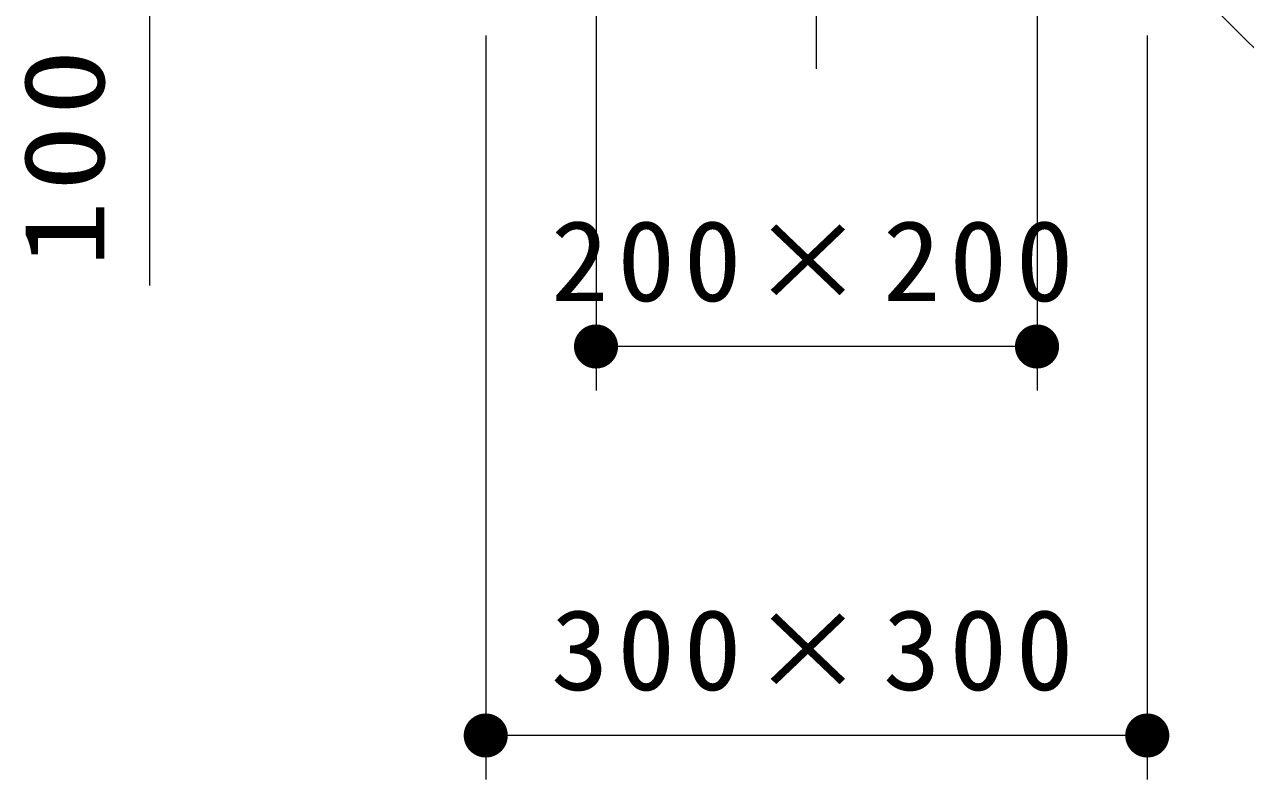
# Model space of a CAD drawing. Units: millimetres at full size, sheet at 1:20; some dimension numbers follow another scale. Extents: x -7318 to 0, y -237 to 5140.
# Drawn here: x -3649 to -3096, y 566 to 908 of the extents above; entities that cross this region are included whole.
import ezdxf

# ---------------------------------------------------------------- set-up
doc = ezdxf.new("R2010")
doc.units = ezdxf.units.MM
doc.header["$LTSCALE"] = 20
doc.linetypes.add('USER2', pattern=[6, 3, -1, 1, -1])
doc.layers.add('layer1', color=7, linetype='Continuous', lineweight=25)
doc.styles.add('ＭＳ ゴシック', font='')
doc.styles.get('ＭＳ ゴシック').set_extended_font_data('MS Gothic')

# ---------------------------------------------------------------- blocks, each defined once
blk = doc.blocks.new('filled_dot')
at = {"color": 0, "linetype": 'Continuous', "lineweight": -2, "const_width": 1.25}
blk.add_lwpolyline([(-0.625, 0, 1), (0.625, 0, 1)], format="xyb", close=True, dxfattribs=at)

msp = doc.modelspace()

# ---------------------------------------------------------------- linework, layer by layer
at = {"layer": 'layer1', "linetype": 'USER2', "lineweight": 13}
msp.add_line((-3290.09, 888.35), (-3290.09, 2373.48), dxfattribs=at)
at = {"layer": 'layer1', "lineweight": 13}
for p, q in [((-3390.09, 1053.48), (-3390.09, 742.37)), ((-3190.09, 1053.48), (-3190.09, 742.37)), ((-3592.51, 790.02), (-3592.51, 1023.48)), ((-3440.09, 903.48), (-3440.09, 565.91)), ((-3140.09, 903.48), (-3140.09, 565.91)), ((-3190.09, 762.37), (-3390.09, 762.37)), ((-3140.09, 585.91), (-3440.09, 585.91))]:
    msp.add_line(p, q, dxfattribs=at)
msp.add_lwpolyline([(-3157.21, 963.54), (-3028.84, 835.18), (-2920.17, 835.18)], dxfattribs=at)

# ---------------------------------------------------------------- block references
at = {"layer": 'layer1', "lineweight": 13, "xscale": 8, "yscale": 8}
for p in [(-3390.09, 762.37), (-3440.09, 585.91)]:
    msp.add_blockref('filled_dot', p, dxfattribs=at)
at = {"layer": 'layer1', "lineweight": 13, "xscale": 8, "yscale": 8, "rotation": 180}
for p in [(-3190.09, 762.37), (-3140.09, 585.91)]:
    msp.add_blockref('filled_dot', p, dxfattribs=at)

# ---------------------------------------------------------------- texts
at = {"layer": 'layer1', "insert": (-3612.51, 850.02), "char_height": 36.66, "attachment_point": 8, "rotation": 90, "style": 'ＭＳ ゴシック'}
msp.add_mtext('\\T1.15;\\W1.2;100', dxfattribs=at)
at = {"layer": 'layer1', "char_height": 36.66, "attachment_point": 8, "style": 'ＭＳ ゴシック'}
for s, insert in [('\\T1.15;\\W1.05;200×200', (-3290.09, 782.37)), ('\\T1.15;\\W1.05;300×300', (-3290.09, 605.91))]:
    msp.add_mtext(s, dxfattribs=dict(at, insert=insert))

doc.saveas('drawing.dxf')
